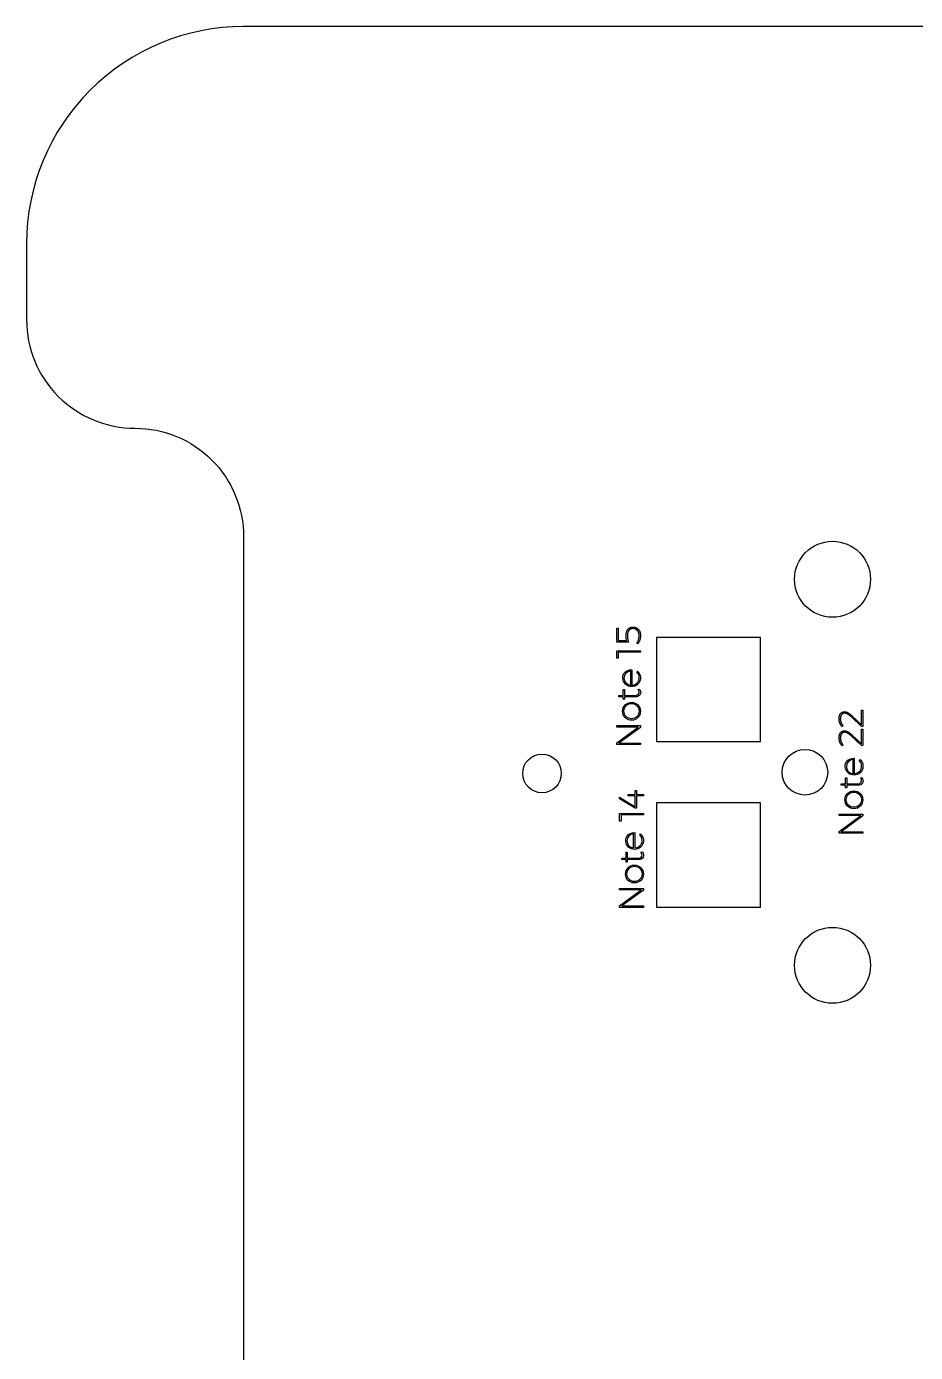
# Model space of a CAD drawing. Header units: millimetres. Extents: x 392 to 1349, y 886 to 1236.
# Drawn here: x 957 to 1038.9, y 1093 to 1215.2 of the extents above; entities that cross this region are included whole.
import ezdxf

# ---------------------------------------------------------------- set-up
doc = ezdxf.new("R2010")
doc.units = ezdxf.units.MM
doc.header["$MEASUREMENT"] = 0
doc.layers.add('Fab 3$Electronics$CUT3', color=3, linetype='Continuous', true_color=0x00ff00)
doc.layers.add('Fab 3$Electronics$ENGRAVE3', color=25, linetype='Continuous', true_color=0x996633)

msp = doc.modelspace()

# ---------------------------------------------------------------- linework, layer by layer
at = {"layer": 'Fab 3$Electronics$CUT3'}
msp.add_lwpolyline([(977.01, 916.16), (1100.84, 916.16, 0.414214), (1120.84, 936.16), (1120.84, 1195.16, 0.414214), (1100.84, 1215.16), (977.01, 1215.16, 0.414214), (957.01, 1195.16), (957.01, 1188.16, 0.414214), (967.01, 1178.16, -0.414214), (977.01, 1168.16), (977.01, 963.16, -0.414214), (967.01, 953.16, 0.414214), (957.01, 943.16), (957.01, 936.16, 0.414214)], format="xyb", close=True, dxfattribs=at)
msp.add_lwpolyline([(977.01, 916.16), (1100.84, 916.16, 0.414214), (1120.84, 936.16), (1120.84, 1195.16, 0.414214), (1100.84, 1215.16), (977.01, 1215.16, 0.414214), (957.01, 1195.16), (957.01, 1188.16, 0.414214), (967.01, 1178.16, -0.414214), (977.01, 1168.16), (977.01, 963.16, -0.414214), (967.01, 953.16, 0.414214), (957.01, 943.16), (957.01, 936.16, 0.414214)], format="xyb", close=True, dxfattribs=at)
for points in [[(1024.64, 1149.29), (1024.64, 1158.88), (1015.05, 1158.88), (1015.05, 1149.29)], [(1024.64, 1134.05), (1024.64, 1143.64), (1015.05, 1143.64), (1015.05, 1134.05)]]:
    msp.add_lwpolyline(points, close=True, dxfattribs=at)
for centre, radius in [((1031.28, 1164.24), 3.5), ((1028.74, 1146.46), 2.1), ((1004.51, 1146.36), 1.78), ((1004.51, 1146.36), 1.78), ((1031.28, 1128.68), 3.5)]:
    msp.add_circle(centre, radius, dxfattribs=at)
at = {"layer": 'Fab 3$Electronics$ENGRAVE3'}
for points in [[(1012.33, 1159.47), (1012.34, 1159.49), (1012.35, 1159.52), (1012.36, 1159.54), (1012.37, 1159.56), (1012.39, 1159.57), (1012.4, 1159.59), (1012.41, 1159.61), (1012.42, 1159.62), (1012.42, 1159.63), (1012.43, 1159.64), (1012.44, 1159.64), (1012.45, 1159.65), (1012.45, 1159.66), (1012.46, 1159.67), (1012.47, 1159.68), (1012.48, 1159.68), (1012.48, 1159.69), (1012.49, 1159.7), (1012.5, 1159.7), (1012.51, 1159.71), (1012.52, 1159.72), (1012.52, 1159.72), (1012.53, 1159.73), (1012.54, 1159.74), (1012.55, 1159.74), (1012.56, 1159.75), (1012.57, 1159.75), (1012.58, 1159.76), (1012.59, 1159.77), (1012.59, 1159.77), (1012.6, 1159.78), (1012.61, 1159.78), (1012.62, 1159.79), (1012.63, 1159.79), (1012.64, 1159.79), (1012.65, 1159.8), (1012.66, 1159.8), (1012.67, 1159.81), (1012.68, 1159.81), (1012.69, 1159.81), (1012.7, 1159.81), (1012.71, 1159.82), (1012.72, 1159.82), (1012.73, 1159.82), (1012.74, 1159.83), (1012.75, 1159.83), (1012.76, 1159.83), (1012.77, 1159.83), (1012.79, 1159.83), (1012.8, 1159.83), (1012.81, 1159.84), (1012.83, 1159.84), (1012.85, 1159.84), (1012.87, 1159.84), (1012.9, 1159.84), (1012.93, 1159.84), (1012.95, 1159.84), (1012.98, 1159.83), (1013, 1159.83), (1013.03, 1159.83), (1013.05, 1159.82), (1013.08, 1159.81), (1013.1, 1159.81), (1013.11, 1159.8), (1013.12, 1159.8), (1013.13, 1159.8), (1013.14, 1159.79), (1013.15, 1159.79), (1013.17, 1159.78), (1013.18, 1159.78), (1013.19, 1159.77), (1013.2, 1159.77), (1013.21, 1159.76), (1013.22, 1159.76), (1013.23, 1159.75), (1013.24, 1159.75), (1013.25, 1159.74), (1013.26, 1159.74), (1013.27, 1159.73), (1013.28, 1159.72), (1013.29, 1159.72), (1013.3, 1159.71), (1013.31, 1159.7), (1013.32, 1159.7), (1013.33, 1159.69), (1013.34, 1159.68), (1013.34, 1159.67), (1013.35, 1159.67), (1013.36, 1159.66), (1013.37, 1159.65), (1013.38, 1159.64), (1013.39, 1159.63), (1013.39, 1159.62), (1013.4, 1159.62), (1013.41, 1159.61), (1013.42, 1159.6), (1013.42, 1159.59), (1013.43, 1159.58), (1013.44, 1159.57), (1013.45, 1159.56), (1013.45, 1159.55), (1013.46, 1159.54), (1013.47, 1159.53), (1013.48, 1159.51), (1013.49, 1159.49), (1013.5, 1159.47), (1013.51, 1159.45), (1013.52, 1159.42), (1013.53, 1159.4), (1013.54, 1159.38), (1013.55, 1159.35), (1013.55, 1159.33), (1013.56, 1159.3), (1013.57, 1159.28), (1013.57, 1159.25), (1013.58, 1159.22), (1013.58, 1159.2), (1013.58, 1159.17), (1013.59, 1159.14), (1013.59, 1159.11), (1013.59, 1159.08), (1013.59, 1159.05), (1013.59, 1159.03), (1013.59, 1159.01), (1013.59, 1158.99), (1013.58, 1158.96), (1013.58, 1158.94), (1013.58, 1158.92), (1013.58, 1158.89), (1013.57, 1158.87), (1013.57, 1158.85), (1013.56, 1158.82), (1013.55, 1158.77), (1013.54, 1158.72), (1013.53, 1158.67), (1013.51, 1158.62), (1013.49, 1158.57), (1013.48, 1158.53), (1013.46, 1158.48), (1013.44, 1158.44), (1013.41, 1158.39), (1013.39, 1158.35), (1013.37, 1158.31), (1013.25, 1158.37), (1013.27, 1158.39), (1013.28, 1158.41), (1013.29, 1158.42), (1013.3, 1158.44), (1013.31, 1158.46), (1013.32, 1158.48), (1013.34, 1158.52), (1013.36, 1158.57), (1013.37, 1158.61), (1013.39, 1158.65), (1013.4, 1158.7), (1013.42, 1158.75), (1013.43, 1158.79), (1013.44, 1158.84), (1013.44, 1158.86), (1013.45, 1158.88), (1013.45, 1158.9), (1013.45, 1158.92), (1013.45, 1158.94), (1013.46, 1158.96), (1013.46, 1158.99), (1013.46, 1159.01), (1013.46, 1159.03), (1013.46, 1159.05), (1013.46, 1159.08), (1013.46, 1159.1), (1013.46, 1159.12), (1013.46, 1159.14), (1013.45, 1159.15), (1013.45, 1159.17), (1013.45, 1159.19), (1013.45, 1159.2), (1013.44, 1159.22), (1013.44, 1159.24), (1013.44, 1159.25), (1013.43, 1159.27), (1013.43, 1159.28), (1013.43, 1159.3), (1013.42, 1159.31), (1013.42, 1159.33), (1013.41, 1159.34), (1013.4, 1159.36), (1013.4, 1159.37), (1013.39, 1159.39), (1013.39, 1159.4), (1013.38, 1159.41), (1013.37, 1159.43), (1013.36, 1159.44), (1013.36, 1159.45), (1013.35, 1159.46), (1013.34, 1159.48), (1013.33, 1159.49), (1013.32, 1159.5), (1013.31, 1159.51), (1013.3, 1159.52), (1013.29, 1159.53), (1013.28, 1159.54), (1013.27, 1159.55), (1013.26, 1159.56), (1013.25, 1159.57), (1013.24, 1159.58), (1013.23, 1159.59), (1013.22, 1159.6), (1013.21, 1159.61), (1013.2, 1159.62), (1013.18, 1159.62), (1013.17, 1159.63), (1013.16, 1159.64), (1013.15, 1159.64), (1013.13, 1159.65), (1013.12, 1159.66), (1013.11, 1159.66), (1013.09, 1159.67), (1013.08, 1159.67), (1013.07, 1159.68), (1013.05, 1159.68), (1013.04, 1159.68), (1013.02, 1159.69), (1013.01, 1159.69), (1012.99, 1159.69), (1012.98, 1159.69), (1012.96, 1159.7), (1012.95, 1159.7), (1012.93, 1159.7), (1012.91, 1159.7), (1012.9, 1159.7), (1012.88, 1159.7), (1012.87, 1159.7), (1012.85, 1159.7), (1012.84, 1159.7), (1012.83, 1159.7), (1012.81, 1159.7), (1012.8, 1159.69), (1012.79, 1159.69), (1012.77, 1159.69), (1012.76, 1159.69), (1012.75, 1159.68), (1012.73, 1159.68), (1012.72, 1159.68), (1012.71, 1159.67), (1012.7, 1159.67), (1012.69, 1159.66), (1012.68, 1159.66), (1012.66, 1159.65), (1012.65, 1159.65), (1012.64, 1159.64), (1012.63, 1159.63), (1012.62, 1159.62), (1012.61, 1159.62), (1012.6, 1159.61), (1012.59, 1159.6), (1012.58, 1159.59), (1012.57, 1159.58), (1012.56, 1159.58), (1012.55, 1159.57), (1012.54, 1159.56), (1012.53, 1159.55), (1012.53, 1159.54), (1012.52, 1159.52), (1012.51, 1159.51), (1012.5, 1159.5), (1012.49, 1159.49), (1012.48, 1159.48), (1012.48, 1159.47), (1012.47, 1159.45), (1012.46, 1159.44), (1012.46, 1159.43), (1012.45, 1159.41), (1012.44, 1159.4), (1012.44, 1159.39), (1012.43, 1159.37), (1012.43, 1159.36), (1012.42, 1159.35), (1012.42, 1159.33), (1012.41, 1159.32), (1012.41, 1159.3), (1012.41, 1159.29), (1012.4, 1159.27), (1012.4, 1159.25), (1012.4, 1159.24), (1012.39, 1159.22), (1012.39, 1159.2), (1012.39, 1159.19), (1012.39, 1159.15), (1012.38, 1159.12), (1012.38, 1159.08), (1012.38, 1159.04), (1012.38, 1159.01), (1012.38, 1158.98), (1012.38, 1158.95), (1012.39, 1158.91), (1012.39, 1158.84), (1012.41, 1158.76), (1012.42, 1158.68), (1012.43, 1158.64), (1012.43, 1158.6), (1012.44, 1158.57), (1012.45, 1158.53), (1012.46, 1158.5), (1012.47, 1158.46), (1011.39, 1158.46), (1011.39, 1159.75), (1011.52, 1159.75), (1011.52, 1158.59), (1012.31, 1158.59, -0.150621)], [(1012.05, 1155.56, -0.26868), (1012.8, 1155.91), (1012.8, 1154.48, 0.675793), (1013.24, 1155.71), (1013.32, 1155.78, -2.057104)], [(1012.68, 1155.79, 0.952108), (1012.68, 1154.49)], [(1013.47, 1154.13, -0.750475), (1013.13, 1153.42), (1012.1, 1153.42), (1012.1, 1153.19), (1011.99, 1153.19), (1011.99, 1153.42), (1011.59, 1153.42), (1011.59, 1153.55), (1011.99, 1153.55), (1011.99, 1154.1), (1012.1, 1154.1), (1012.1, 1153.55), (1013.11, 1153.55, 0.724121), (1013.36, 1154.08)], [(1032.55, 1147.41, -0.26868), (1033.29, 1147.75), (1033.29, 1146.33, 0.675793), (1033.73, 1147.55), (1033.82, 1147.63, -2.057104)], [(1033.18, 1147.64, 0.952108), (1033.18, 1146.33)], [(1033.96, 1145.98, -0.750475), (1033.62, 1145.27), (1032.6, 1145.27), (1032.6, 1145.03), (1032.48, 1145.03), (1032.48, 1145.27), (1032.08, 1145.27), (1032.08, 1145.39), (1032.48, 1145.39), (1032.48, 1145.95), (1032.6, 1145.95), (1032.6, 1145.39), (1033.61, 1145.39, 0.724121), (1033.85, 1145.93)], [(1012.32, 1140.56, -0.26868), (1013.07, 1140.91), (1013.07, 1139.49, 0.675793), (1013.51, 1140.71), (1013.59, 1140.79, -2.057104)], [(1012.95, 1140.79, 0.952108), (1012.95, 1139.49)], [(1013.74, 1139.14, -0.750475), (1013.4, 1138.43), (1012.37, 1138.43), (1012.37, 1138.19), (1012.26, 1138.19), (1012.26, 1138.43), (1011.86, 1138.43), (1011.86, 1138.55), (1012.26, 1138.55), (1012.26, 1139.11), (1012.37, 1139.11), (1012.37, 1138.55), (1013.38, 1138.55, 0.724121), (1013.63, 1139.09)]]:
    msp.add_lwpolyline(points, format="xyb", close=True, dxfattribs=at)
for points in [[(1011.39, 1156.97), (1011.39, 1157.65), (1013.58, 1157.65), (1013.58, 1157.53), (1011.52, 1157.53), (1011.52, 1156.97)], [(1033.94, 1152.2), (1034.07, 1152.2), (1034.07, 1150.67), (1033.94, 1150.68), (1033.02, 1151.56), (1032.98, 1151.6), (1032.94, 1151.63), (1032.89, 1151.67), (1032.85, 1151.7), (1032.81, 1151.73), (1032.77, 1151.76), (1032.75, 1151.78), (1032.73, 1151.79), (1032.71, 1151.8), (1032.69, 1151.81), (1032.67, 1151.82), (1032.65, 1151.84), (1032.63, 1151.85), (1032.61, 1151.85), (1032.59, 1151.86), (1032.57, 1151.87), (1032.56, 1151.88), (1032.54, 1151.88), (1032.52, 1151.89), (1032.5, 1151.89), (1032.49, 1151.9), (1032.49, 1151.9), (1032.48, 1151.9), (1032.47, 1151.9), (1032.46, 1151.9), (1032.45, 1151.9), (1032.45, 1151.9), (1032.44, 1151.91), (1032.43, 1151.91), (1032.42, 1151.91), (1032.42, 1151.91), (1032.41, 1151.91), (1032.4, 1151.91), (1032.38, 1151.91), (1032.37, 1151.91), (1032.36, 1151.9), (1032.35, 1151.9), (1032.34, 1151.9), (1032.33, 1151.9), (1032.32, 1151.9), (1032.31, 1151.9), (1032.3, 1151.89), (1032.29, 1151.89), (1032.28, 1151.89), (1032.27, 1151.88), (1032.26, 1151.88), (1032.25, 1151.88), (1032.24, 1151.87), (1032.23, 1151.87), (1032.22, 1151.86), (1032.21, 1151.86), (1032.2, 1151.85), (1032.2, 1151.84), (1032.19, 1151.84), (1032.18, 1151.83), (1032.17, 1151.83), (1032.16, 1151.82), (1032.16, 1151.81), (1032.15, 1151.8), (1032.14, 1151.8), (1032.13, 1151.79), (1032.13, 1151.78), (1032.12, 1151.77), (1032.11, 1151.76), (1032.11, 1151.75), (1032.1, 1151.74), (1032.09, 1151.73), (1032.09, 1151.72), (1032.08, 1151.71), (1032.08, 1151.7), (1032.07, 1151.69), (1032.06, 1151.68), (1032.06, 1151.67), (1032.06, 1151.66), (1032.05, 1151.65), (1032.05, 1151.64), (1032.04, 1151.63), (1032.04, 1151.61), (1032.03, 1151.6), (1032.03, 1151.59), (1032.03, 1151.58), (1032.02, 1151.56), (1032.02, 1151.55), (1032.02, 1151.54), (1032.02, 1151.53), (1032.01, 1151.51), (1032.01, 1151.48), (1032.01, 1151.46), (1032.01, 1151.43), (1032, 1151.4), (1032, 1151.37), (1032, 1151.35), (1032.01, 1151.33), (1032.01, 1151.3), (1032.01, 1151.28), (1032.01, 1151.26), (1032.01, 1151.24), (1032.02, 1151.22), (1032.02, 1151.2), (1032.03, 1151.18), (1032.03, 1151.16), (1032.04, 1151.14), (1032.04, 1151.12), (1032.05, 1151.1), (1032.06, 1151.08), (1032.07, 1151.06), (1032.07, 1151.04), (1032.08, 1151.01), (1032.09, 1150.99), (1032.1, 1150.97), (1032.11, 1150.95), (1032.12, 1150.93), (1032.14, 1150.92), (1032.15, 1150.9), (1032.16, 1150.88), (1032.17, 1150.86), (1032.18, 1150.84), (1032.2, 1150.82), (1032.21, 1150.8), (1032.23, 1150.79), (1032.24, 1150.77), (1032.25, 1150.75), (1032.27, 1150.74), (1032.17, 1150.67), (1032.15, 1150.69), (1032.13, 1150.71), (1032.12, 1150.73), (1032.1, 1150.75), (1032.09, 1150.77), (1032.07, 1150.79), (1032.06, 1150.81), (1032.04, 1150.83), (1032.03, 1150.85), (1032.02, 1150.87), (1032.01, 1150.89), (1031.99, 1150.91), (1031.98, 1150.93), (1031.97, 1150.96), (1031.96, 1150.98), (1031.95, 1151), (1031.94, 1151.02), (1031.93, 1151.05), (1031.93, 1151.07), (1031.92, 1151.09), (1031.91, 1151.12), (1031.91, 1151.14), (1031.9, 1151.17), (1031.9, 1151.19), (1031.89, 1151.21), (1031.89, 1151.24), (1031.88, 1151.26), (1031.88, 1151.28), (1031.88, 1151.31), (1031.88, 1151.33), (1031.88, 1151.35), (1031.88, 1151.38), (1031.88, 1151.42), (1031.88, 1151.45), (1031.88, 1151.49), (1031.88, 1151.52), (1031.89, 1151.54), (1031.89, 1151.56), (1031.89, 1151.57), (1031.9, 1151.59), (1031.9, 1151.61), (1031.9, 1151.62), (1031.91, 1151.64), (1031.91, 1151.65), (1031.92, 1151.67), (1031.92, 1151.68), (1031.93, 1151.7), (1031.93, 1151.71), (1031.94, 1151.73), (1031.94, 1151.74), (1031.95, 1151.75), (1031.96, 1151.77), (1031.96, 1151.78), (1031.97, 1151.79), (1031.98, 1151.8), (1031.98, 1151.82), (1031.99, 1151.83), (1032, 1151.84), (1032.01, 1151.85), (1032.02, 1151.86), (1032.03, 1151.87), (1032.03, 1151.89), (1032.04, 1151.9), (1032.05, 1151.91), (1032.06, 1151.91), (1032.07, 1151.92), (1032.08, 1151.93), (1032.09, 1151.94), (1032.1, 1151.95), (1032.11, 1151.96), (1032.13, 1151.96), (1032.14, 1151.97), (1032.15, 1151.98), (1032.16, 1151.99), (1032.17, 1151.99), (1032.18, 1152), (1032.19, 1152), (1032.21, 1152.01), (1032.22, 1152.01), (1032.23, 1152.02), (1032.24, 1152.02), (1032.26, 1152.02), (1032.27, 1152.03), (1032.28, 1152.03), (1032.3, 1152.03), (1032.31, 1152.04), (1032.32, 1152.04), (1032.34, 1152.04), (1032.35, 1152.04), (1032.37, 1152.04), (1032.38, 1152.04), (1032.4, 1152.04), (1032.4, 1152.04), (1032.41, 1152.04), (1032.42, 1152.04), (1032.43, 1152.04), (1032.44, 1152.04), (1032.45, 1152.04), (1032.46, 1152.04), (1032.47, 1152.04), (1032.48, 1152.03), (1032.49, 1152.03), (1032.5, 1152.03), (1032.51, 1152.03), (1032.52, 1152.02), (1032.53, 1152.02), (1032.55, 1152.02), (1032.57, 1152.01), (1032.59, 1152), (1032.61, 1151.99), (1032.63, 1151.98), (1032.66, 1151.97), (1032.68, 1151.96), (1032.7, 1151.95), (1032.72, 1151.94), (1032.75, 1151.92), (1032.77, 1151.91), (1032.81, 1151.88), (1032.86, 1151.84), (1032.91, 1151.81), (1032.96, 1151.77), (1033, 1151.73), (1033.05, 1151.69), (1033.1, 1151.64), (1033.94, 1150.83)], [(1011.39, 1150.63), (1011.39, 1150.76), (1013.58, 1150.76), (1013.58, 1150.6), (1011.59, 1149.15), (1013.58, 1149.15), (1013.58, 1149.01), (1011.39, 1149.01), (1011.39, 1149.17), (1013.38, 1150.63)], [(1033.94, 1150.44), (1034.07, 1150.44), (1034.07, 1148.92), (1033.94, 1148.92), (1033.02, 1149.8), (1032.98, 1149.84), (1032.94, 1149.88), (1032.89, 1149.91), (1032.85, 1149.94), (1032.81, 1149.97), (1032.77, 1150), (1032.75, 1150.02), (1032.73, 1150.03), (1032.71, 1150.04), (1032.69, 1150.05), (1032.67, 1150.07), (1032.65, 1150.08), (1032.63, 1150.09), (1032.61, 1150.1), (1032.59, 1150.1), (1032.57, 1150.11), (1032.56, 1150.12), (1032.54, 1150.13), (1032.52, 1150.13), (1032.5, 1150.14), (1032.49, 1150.14), (1032.49, 1150.14), (1032.48, 1150.14), (1032.47, 1150.14), (1032.46, 1150.14), (1032.45, 1150.15), (1032.45, 1150.15), (1032.44, 1150.15), (1032.43, 1150.15), (1032.42, 1150.15), (1032.42, 1150.15), (1032.41, 1150.15), (1032.4, 1150.15), (1032.38, 1150.15), (1032.37, 1150.15), (1032.36, 1150.15), (1032.35, 1150.14), (1032.34, 1150.14), (1032.33, 1150.14), (1032.32, 1150.14), (1032.31, 1150.14), (1032.3, 1150.13), (1032.29, 1150.13), (1032.28, 1150.13), (1032.27, 1150.12), (1032.26, 1150.12), (1032.25, 1150.12), (1032.24, 1150.11), (1032.23, 1150.11), (1032.22, 1150.1), (1032.21, 1150.1), (1032.2, 1150.09), (1032.2, 1150.09), (1032.19, 1150.08), (1032.18, 1150.07), (1032.17, 1150.07), (1032.16, 1150.06), (1032.16, 1150.05), (1032.15, 1150.04), (1032.14, 1150.04), (1032.13, 1150.03), (1032.13, 1150.02), (1032.12, 1150.01), (1032.11, 1150), (1032.11, 1149.99), (1032.1, 1149.98), (1032.09, 1149.97), (1032.09, 1149.96), (1032.08, 1149.95), (1032.08, 1149.94), (1032.07, 1149.93), (1032.06, 1149.92), (1032.06, 1149.91), (1032.06, 1149.9), (1032.05, 1149.89), (1032.05, 1149.88), (1032.04, 1149.87), (1032.04, 1149.86), (1032.03, 1149.84), (1032.03, 1149.83), (1032.03, 1149.82), (1032.02, 1149.81), (1032.02, 1149.79), (1032.02, 1149.78), (1032.02, 1149.77), (1032.01, 1149.75), (1032.01, 1149.73), (1032.01, 1149.7), (1032.01, 1149.67), (1032, 1149.64), (1032, 1149.61), (1032, 1149.59), (1032.01, 1149.57), (1032.01, 1149.55), (1032.01, 1149.53), (1032.01, 1149.5), (1032.01, 1149.48), (1032.02, 1149.46), (1032.02, 1149.44), (1032.03, 1149.42), (1032.03, 1149.4), (1032.04, 1149.38), (1032.04, 1149.36), (1032.05, 1149.34), (1032.06, 1149.32), (1032.07, 1149.3), (1032.07, 1149.28), (1032.08, 1149.26), (1032.09, 1149.24), (1032.1, 1149.22), (1032.11, 1149.2), (1032.12, 1149.18), (1032.14, 1149.16), (1032.15, 1149.14), (1032.16, 1149.12), (1032.17, 1149.1), (1032.18, 1149.08), (1032.2, 1149.06), (1032.21, 1149.05), (1032.23, 1149.03), (1032.24, 1149.01), (1032.25, 1148.99), (1032.27, 1148.98), (1032.17, 1148.91), (1032.15, 1148.93), (1032.13, 1148.95), (1032.12, 1148.97), (1032.1, 1148.99), (1032.09, 1149.01), (1032.07, 1149.03), (1032.06, 1149.05), (1032.04, 1149.07), (1032.03, 1149.09), (1032.02, 1149.11), (1032.01, 1149.13), (1031.99, 1149.15), (1031.98, 1149.17), (1031.97, 1149.2), (1031.96, 1149.22), (1031.95, 1149.24), (1031.94, 1149.27), (1031.93, 1149.29), (1031.93, 1149.31), (1031.92, 1149.34), (1031.91, 1149.36), (1031.91, 1149.38), (1031.9, 1149.41), (1031.9, 1149.43), (1031.89, 1149.45), (1031.89, 1149.48), (1031.88, 1149.5), (1031.88, 1149.52), (1031.88, 1149.55), (1031.88, 1149.57), (1031.88, 1149.6), (1031.88, 1149.62), (1031.88, 1149.66), (1031.88, 1149.69), (1031.88, 1149.73), (1031.88, 1149.76), (1031.89, 1149.78), (1031.89, 1149.8), (1031.89, 1149.82), (1031.9, 1149.83), (1031.9, 1149.85), (1031.9, 1149.86), (1031.91, 1149.88), (1031.91, 1149.89), (1031.92, 1149.91), (1031.92, 1149.92), (1031.93, 1149.94), (1031.93, 1149.95), (1031.94, 1149.97), (1031.94, 1149.98), (1031.95, 1149.99), (1031.96, 1150.01), (1031.96, 1150.02), (1031.97, 1150.03), (1031.98, 1150.05), (1031.98, 1150.06), (1031.99, 1150.07), (1032, 1150.08), (1032.01, 1150.09), (1032.02, 1150.1), (1032.03, 1150.12), (1032.03, 1150.13), (1032.04, 1150.14), (1032.05, 1150.15), (1032.06, 1150.16), (1032.07, 1150.17), (1032.08, 1150.17), (1032.09, 1150.18), (1032.1, 1150.19), (1032.11, 1150.2), (1032.13, 1150.21), (1032.14, 1150.21), (1032.15, 1150.22), (1032.16, 1150.23), (1032.17, 1150.23), (1032.18, 1150.24), (1032.19, 1150.24), (1032.21, 1150.25), (1032.22, 1150.25), (1032.23, 1150.26), (1032.24, 1150.26), (1032.26, 1150.27), (1032.27, 1150.27), (1032.28, 1150.27), (1032.3, 1150.27), (1032.31, 1150.28), (1032.32, 1150.28), (1032.34, 1150.28), (1032.35, 1150.28), (1032.37, 1150.28), (1032.38, 1150.28), (1032.4, 1150.28), (1032.4, 1150.28), (1032.41, 1150.28), (1032.42, 1150.28), (1032.43, 1150.28), (1032.44, 1150.28), (1032.45, 1150.28), (1032.46, 1150.28), (1032.47, 1150.28), (1032.48, 1150.27), (1032.49, 1150.27), (1032.5, 1150.27), (1032.51, 1150.27), (1032.52, 1150.27), (1032.53, 1150.26), (1032.55, 1150.26), (1032.57, 1150.25), (1032.59, 1150.24), (1032.61, 1150.23), (1032.63, 1150.22), (1032.66, 1150.21), (1032.68, 1150.2), (1032.7, 1150.19), (1032.72, 1150.18), (1032.75, 1150.16), (1032.77, 1150.15), (1032.81, 1150.12), (1032.86, 1150.09), (1032.91, 1150.05), (1032.96, 1150.01), (1033, 1149.97), (1033.05, 1149.93), (1033.1, 1149.89), (1033.94, 1149.07)], [(1013.1, 1144.77), (1013.23, 1144.77), (1013.23, 1144.41), (1013.85, 1144.41), (1013.85, 1144.28), (1013.23, 1144.28), (1013.23, 1143.15), (1013.1, 1143.15), (1011.66, 1144.03), (1011.66, 1144.16), (1013.1, 1143.29), (1013.1, 1144.28), (1012.44, 1144.28), (1012.44, 1144.41), (1013.1, 1144.41)], [(1011.66, 1141.97), (1011.66, 1142.66), (1013.85, 1142.66), (1013.85, 1142.53), (1011.79, 1142.53), (1011.79, 1141.97)], [(1031.89, 1142.48), (1031.89, 1142.6), (1034.07, 1142.6), (1034.07, 1142.45), (1032.08, 1140.99), (1034.07, 1140.99), (1034.07, 1140.86), (1031.89, 1140.86), (1031.89, 1141.01), (1033.88, 1142.48)], [(1011.66, 1135.63), (1011.66, 1135.76), (1013.85, 1135.76), (1013.85, 1135.61), (1011.86, 1134.15), (1013.85, 1134.15), (1013.85, 1134.02), (1011.66, 1134.02), (1011.66, 1134.17), (1013.66, 1135.63)]]:
    msp.add_lwpolyline(points, close=True, dxfattribs=at)
for centre, radius in [((1012.76, 1152.08), 0.824), ((1012.76, 1152.1), 0.7), ((1033.25, 1143.93), 0.824), ((1033.25, 1143.94), 0.7), ((1013.03, 1137.09), 0.824), ((1013.03, 1137.1), 0.7)]:
    msp.add_circle(centre, radius, dxfattribs=at)

doc.saveas('drawing.dxf')
